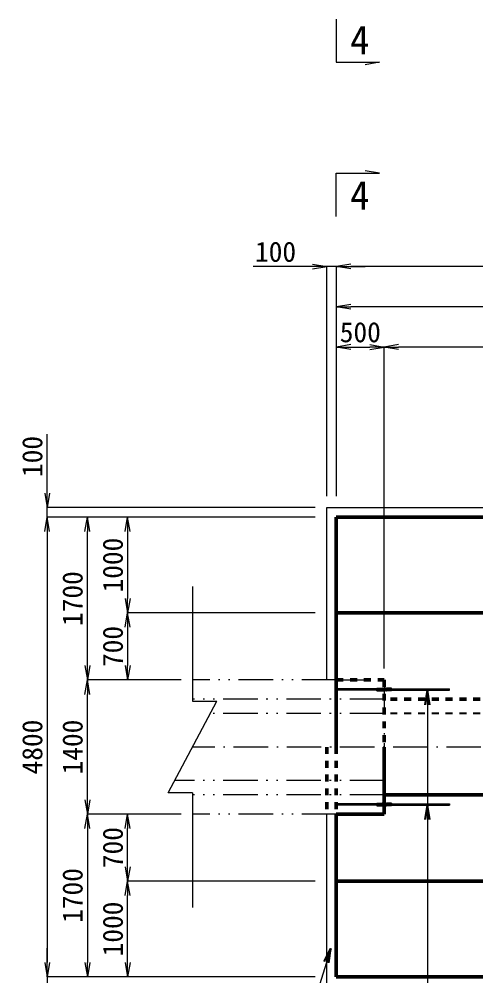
# Model space of a CAD drawing. Header units: millimetres. Extents: x 156724 to 219930, y -98905 to 17820.
# Drawn here: x 198863 to 203636, y -11125 to -1125 of the extents above; entities that cross this region are included whole.
import ezdxf
from ezdxf.enums import TextEntityAlignment as Align

# ---------------------------------------------------------------- set-up
doc = ezdxf.new("R2010")
doc.units = ezdxf.units.MM
doc.header["$LTSCALE"] = 60
doc.header["$PDSIZE"] = 300
for name, pattern in [('HIDDEN2', [4.7625, 3.175, -1.5875]), ('SXF_一点短鎖線', [9.25, 6, -1.5, 0.25, -1.5]), ('SXF_二点短鎖線', [11, 6, -1.5, 0.25, -1.5, 0.25, -1.5]), ('SXF_跳び破線', [12, 6, -6]), ('一点短鎖線', [9.25, 6, -1.5, 0.25, -1.5])]:
    doc.linetypes.add(name, pattern=pattern)
doc.layers.get('Defpoints').update_dxf_attribs({"color": 151})
for name, color, linetype, lineweight in [('D-BMK', 2, 'SXF_一点短鎖線', 13), ('D-STR', 1, 'Continuous', 50), ('D-STR-DIM', 7, 'Continuous', 13), ('D-STR-HTXT', 7, 'Continuous', 13), ('D-STR-STR1', 2, 'Continuous', 13), ('D-STR-STR2', 6, 'Continuous', 25), ('D-STR-STR6', 7, 'Continuous', 13), ('D-STR-STR7', 1, 'Continuous', 13)]:
    doc.layers.add(name, color=color, linetype=linetype, lineweight=lineweight)
doc.styles.add('MS ゴシック', font='MS Gothic.ttf')
doc.styles.add('ＭＳ ゴシック', font='MS Gothic.ttf')
doc.dimstyles.new('DIM-60', dxfattribs={"dimscale": 60, "dimtxt": 3.5, "dimasz": 2.5, "dimexe": 0, "dimexo": 2, "dimgap": 0.8, "dimtad": 1, "dimdec": 0, "dimzin": 0, "dimdsep": 46, "dimtxsty": 'MS ゴシック', "dimblk": 'OPEN', "dimcen": 0.1, "dimclrd": 256, "dimclre": 256, "dimclrt": 256, "dimaunit": 1, "dimadec": 4, "dimazin": 0, "dimtfac": 1, "dimtdec": 0, "dimtmove": 0, "dimatfit": 3, "dimldrblk": 'OPEN', "dimfxl": 1, "dimtolj": 1, "dimtzin": 0, "dimlwd": -1, "dimlwe": -1, "dimarcsym": 0})
doc.dimstyles.new('DIM-60-F', dxfattribs={"dimscale": 60, "dimtxt": 3.5, "dimasz": 2.5, "dimexe": 0, "dimexo": 2, "dimgap": 0.8, "dimtad": 1, "dimdec": 0, "dimzin": 0, "dimdsep": 46, "dimtxsty": 'MS ゴシック', "dimblk": 'OPEN', "dimcen": 0.1, "dimaunit": 1, "dimadec": 4, "dimazin": 0, "dimtfac": 1, "dimtdec": 0, "dimtmove": 2, "dimatfit": 3, "dimldrblk": 'OPEN', "dimfxl": 1, "dimtolj": 1, "dimtzin": 0, "dimlwd": -1, "dimlwe": -1, "dimarcsym": 2})

# ---------------------------------------------------------------- blocks, each defined once
blk = doc.blocks.new('_Open')
at = {"color": 0, "linetype": 'ByBlock', "lineweight": -2}
for p, q in [((-1, 0.167), (0, 0)), ((-1, -0.167), (0, 0)), ((0, 0), (-1, 0))]:
    blk.add_line(p, q, dxfattribs=at)
blk = doc.blocks.new('*D255')
at = {"layer": 'D-STR-DIM', "color": 0, "transparency": 16777216}
for p, q in [((200551, -9425), (199574, -9425)), ((199574, -9575), (199574, -10975)), ((201951, -11125), (199574, -11125))]:
    blk.add_line(p, q, dxfattribs=at)
at = {"layer": 'Defpoints', "color": 0, "transparency": 16777216}
for p in [(200671, -9425), (199574, -11125), (202071, -11125)]:
    blk.add_point(p, dxfattribs=at)
at = {"layer": 'D-STR-DIM', "color": 0, "transparency": 16777216, "xscale": 150, "yscale": 150, "zscale": 150}
for p, rotation in [((199574, -9425), 90), ((199574, -11125), 270)]:
    blk.add_blockref('_Open', p, dxfattribs=dict(at, rotation=rotation))
at = {"layer": 'D-STR-DIM', "color": 0, "transparency": 16777216, "insert": (199421, -10275), "char_height": 210, "attachment_point": 5, "rotation": 90, "style": 'MS ゴシック'}
blk.add_mtext('\\A1;1700', dxfattribs=at)
blk = doc.blocks.new('*D256')
at = {"layer": 'D-STR-DIM', "color": 0, "transparency": 16777216}
for p, q in [((201951, -6325), (199994, -6325)), ((199994, -6475), (199994, -7175)), ((201951, -7325), (199994, -7325))]:
    blk.add_line(p, q, dxfattribs=at)
at = {"layer": 'Defpoints', "color": 0, "transparency": 16777216}
for p in [(202071, -6325), (199994, -7325), (202071, -7325)]:
    blk.add_point(p, dxfattribs=at)
at = {"layer": 'D-STR-DIM', "color": 0, "transparency": 16777216, "xscale": 150, "yscale": 150, "zscale": 150}
for p, rotation in [((199994, -6325), 90), ((199994, -7325), 270)]:
    blk.add_blockref('_Open', p, dxfattribs=dict(at, rotation=rotation))
at = {"layer": 'D-STR-DIM', "color": 0, "transparency": 16777216, "insert": (199841, -6825), "char_height": 210, "attachment_point": 5, "rotation": 90, "style": 'MS ゴシック'}
blk.add_mtext('\\A1;1000', dxfattribs=at)
blk = doc.blocks.new('*D257')
at = {"layer": 'D-STR-DIM', "color": 0, "transparency": 16777216}
for p, q in [((201951, -7325), (199994, -7325)), ((199994, -7475), (199994, -7875)), ((200551, -8025), (199994, -8025))]:
    blk.add_line(p, q, dxfattribs=at)
at = {"layer": 'Defpoints', "color": 0, "transparency": 16777216}
for p in [(202071, -7325), (199994, -8025), (200671, -8025)]:
    blk.add_point(p, dxfattribs=at)
at = {"layer": 'D-STR-DIM', "color": 0, "transparency": 16777216, "xscale": 150, "yscale": 150, "zscale": 150}
for p, rotation in [((199994, -7325), 90), ((199994, -8025), 270)]:
    blk.add_blockref('_Open', p, dxfattribs=dict(at, rotation=rotation))
at = {"layer": 'D-STR-DIM', "color": 0, "transparency": 16777216, "insert": (199841, -7675), "char_height": 210, "attachment_point": 5, "rotation": 90, "style": 'MS ゴシック'}
blk.add_mtext('\\A1;700', dxfattribs=at)
blk = doc.blocks.new('*D258')
at = {"layer": 'D-STR-DIM', "color": 0, "transparency": 16777216}
for p, q in [((201951, -6325), (199574, -6325)), ((199574, -7875), (199574, -6475)), ((200551, -8025), (199574, -8025))]:
    blk.add_line(p, q, dxfattribs=at)
at = {"layer": 'Defpoints', "color": 0, "transparency": 16777216}
for p in [(199574, -6325), (202071, -6325), (200671, -8025)]:
    blk.add_point(p, dxfattribs=at)
at = {"layer": 'D-STR-DIM', "color": 0, "transparency": 16777216, "xscale": 150, "yscale": 150, "zscale": 150}
for p, rotation in [((199574, -6325), 90), ((199574, -8025), 270)]:
    blk.add_blockref('_Open', p, dxfattribs=dict(at, rotation=rotation))
at = {"layer": 'D-STR-DIM', "color": 0, "transparency": 16777216, "insert": (199421, -7175), "char_height": 210, "attachment_point": 5, "rotation": 90, "style": 'MS ゴシック'}
blk.add_mtext('\\A1;1700', dxfattribs=at)
blk = doc.blocks.new('*D259')
at = {"layer": 'D-STR-DIM', "color": 0, "transparency": 16777216}
for p, q in [((200551, -8025), (199574, -8025)), ((199574, -9275), (199574, -8175)), ((200551, -9425), (199574, -9425))]:
    blk.add_line(p, q, dxfattribs=at)
at = {"layer": 'Defpoints', "color": 0, "transparency": 16777216}
for p in [(199574, -8025), (200671, -8025), (200671, -9425)]:
    blk.add_point(p, dxfattribs=at)
at = {"layer": 'D-STR-DIM', "color": 0, "transparency": 16777216, "xscale": 150, "yscale": 150, "zscale": 150}
for p, rotation in [((199574, -8025), 90), ((199574, -9425), 270)]:
    blk.add_blockref('_Open', p, dxfattribs=dict(at, rotation=rotation))
at = {"layer": 'D-STR-DIM', "color": 0, "transparency": 16777216, "insert": (199421, -8725), "char_height": 210, "attachment_point": 5, "rotation": 90, "style": 'MS ゴシック'}
blk.add_mtext('\\A1;1400', dxfattribs=at)
blk = doc.blocks.new('*D260')
at = {"layer": 'D-STR-DIM', "transparency": 16777216}
for p, q in [((201951, -6325), (199154, -6325)), ((199154, -6475), (199154, -10975)), ((201951, -11125), (199154, -11125))]:
    blk.add_line(p, q, dxfattribs=at)
at = {"layer": 'Defpoints', "color": 0, "transparency": 16777216}
for p in [(202071, -6325), (199154, -11125), (202071, -11125)]:
    blk.add_point(p, dxfattribs=at)
at = {"layer": 'D-STR-DIM', "transparency": 16777216, "xscale": 150, "yscale": 150, "zscale": 150}
for p, rotation in [((199154, -6325), 90), ((199154, -11125), 270)]:
    blk.add_blockref('_Open', p, dxfattribs=dict(at, rotation=rotation))
at = {"layer": 'D-STR-DIM', "transparency": 16777216, "insert": (199001, -8725), "char_height": 210, "attachment_point": 5, "rotation": 90, "style": 'MS ゴシック'}
blk.add_mtext('\\A1;4800', dxfattribs=at)
blk = doc.blocks.new('*D261')
at = {"layer": 'D-STR-DIM', "color": 0, "transparency": 16777216}
for p, q in [((201951, -10125), (199994, -10125)), ((199994, -10975), (199994, -10275)), ((201951, -11125), (199994, -11125))]:
    blk.add_line(p, q, dxfattribs=at)
at = {"layer": 'Defpoints', "color": 0, "transparency": 16777216}
for p in [(199994, -10125), (202071, -10125), (202071, -11125)]:
    blk.add_point(p, dxfattribs=at)
at = {"layer": 'D-STR-DIM', "color": 0, "transparency": 16777216, "xscale": 150, "yscale": 150, "zscale": 150}
for p, rotation in [((199994, -10125), 90), ((199994, -11125), 270)]:
    blk.add_blockref('_Open', p, dxfattribs=dict(at, rotation=rotation))
at = {"layer": 'D-STR-DIM', "color": 0, "transparency": 16777216, "insert": (199841, -10625), "char_height": 210, "attachment_point": 5, "rotation": 90, "style": 'MS ゴシック'}
blk.add_mtext('\\A1;1000', dxfattribs=at)
blk = doc.blocks.new('*D262')
at = {"layer": 'D-STR-DIM', "color": 0, "transparency": 16777216}
for p, q in [((200551, -9425), (199994, -9425)), ((199994, -9975), (199994, -9575)), ((201951, -10125), (199994, -10125))]:
    blk.add_line(p, q, dxfattribs=at)
at = {"layer": 'Defpoints', "color": 0, "transparency": 16777216}
for p in [(199994, -9425), (200671, -9425), (202071, -10125)]:
    blk.add_point(p, dxfattribs=at)
at = {"layer": 'D-STR-DIM', "color": 0, "transparency": 16777216, "xscale": 150, "yscale": 150, "zscale": 150}
for p, rotation in [((199994, -9425), 90), ((199994, -10125), 270)]:
    blk.add_blockref('_Open', p, dxfattribs=dict(at, rotation=rotation))
at = {"layer": 'D-STR-DIM', "color": 0, "transparency": 16777216, "insert": (199841, -9775), "char_height": 210, "attachment_point": 5, "rotation": 90, "style": 'MS ゴシック'}
blk.add_mtext('\\A1;700', dxfattribs=at)
blk = doc.blocks.new('*D263')
at = {"layer": 'D-STR-DIM', "transparency": 16777216}
for p, q in [((199154, -6075), (199154, -5457)), ((201951, -6225), (199154, -6225)), ((199154, -6325), (199154, -6225)), ((201951, -6325), (199154, -6325)), ((199154, -6475), (199154, -6625))]:
    blk.add_line(p, q, dxfattribs=at)
at = {"layer": 'Defpoints', "color": 0, "transparency": 16777216}
for p in [(199154, -6225), (202071, -6225), (202071, -6325)]:
    blk.add_point(p, dxfattribs=at)
at = {"layer": 'D-STR-DIM', "transparency": 16777216, "xscale": 150, "yscale": 150, "zscale": 150}
for p, rotation in [((199154, -6225), 270), ((199154, -6325), 90)]:
    blk.add_blockref('_Open', p, dxfattribs=dict(at, rotation=rotation))
at = {"layer": 'D-STR-DIM', "transparency": 16777216, "insert": (199001, -5691), "char_height": 210, "attachment_point": 5, "rotation": 90, "style": 'MS ゴシック'}
blk.add_mtext('\\A1;100', dxfattribs=at)
blk = doc.blocks.new('*D264')
at = {"layer": 'D-STR-DIM', "transparency": 16777216}
for p, q in [((199154, -10975), (199154, -10825)), ((201951, -11125), (199154, -11125)), ((199154, -11125), (199154, -11225)), ((201951, -11225), (199154, -11225)), ((199154, -11375), (199154, -11993))]:
    blk.add_line(p, q, dxfattribs=at)
at = {"layer": 'Defpoints', "color": 0, "transparency": 16777216}
for p in [(202071, -11125), (199154, -11225), (202071, -11225)]:
    blk.add_point(p, dxfattribs=at)
at = {"layer": 'D-STR-DIM', "transparency": 16777216, "xscale": 150, "yscale": 150, "zscale": 150}
for p, rotation in [((199154, -11125), 270), ((199154, -11225), 90)]:
    blk.add_blockref('_Open', p, dxfattribs=dict(at, rotation=rotation))
at = {"layer": 'D-STR-DIM', "transparency": 16777216, "insert": (199001, -11759), "char_height": 210, "attachment_point": 5, "rotation": 90, "style": 'MS ゴシック'}
blk.add_mtext('\\A1;100', dxfattribs=at)
blk = doc.blocks.new('*D267')
at = {"layer": 'D-STR-DIM', "color": 0, "transparency": 16777216}
for p, q in [((202171, -6105), (202171, -4128)), ((206721, -4128), (202321, -4128)), ((206871, -6105), (206871, -4128))]:
    blk.add_line(p, q, dxfattribs=at)
at = {"layer": 'Defpoints', "color": 0, "transparency": 16777216}
for p in [(202171, -4128), (202171, -6225), (206871, -6225)]:
    blk.add_point(p, dxfattribs=at)
at = {"layer": 'D-STR-DIM', "color": 0, "transparency": 16777216, "xscale": 150, "yscale": 150, "zscale": 150, "rotation": 180}
blk.add_blockref('_Open', (202171, -4128), dxfattribs=at)
at = {"layer": 'D-STR-DIM', "color": 0, "transparency": 16777216, "xscale": 150, "yscale": 150, "zscale": 150}
blk.add_blockref('_Open', (206871, -4128), dxfattribs=at)
at = {"layer": 'D-STR-DIM', "color": 0, "transparency": 16777216, "insert": (204521, -3975), "char_height": 210, "attachment_point": 5, "style": 'MS ゴシック'}
blk.add_mtext('\\A1;4700', dxfattribs=at)
blk = doc.blocks.new('*D268')
at = {"layer": 'D-STR-DIM', "color": 0, "transparency": 16777216}
for p, q in [((202171, -6105), (202171, -3708)), ((208921, -3708), (202321, -3708)), ((209071, -6205), (209071, -3708))]:
    blk.add_line(p, q, dxfattribs=at)
at = {"layer": 'Defpoints', "color": 0, "transparency": 16777216}
for p in [(202171, -3708), (202171, -6225), (209071, -6325)]:
    blk.add_point(p, dxfattribs=at)
at = {"layer": 'D-STR-DIM', "color": 0, "transparency": 16777216, "xscale": 150, "yscale": 150, "zscale": 150, "rotation": 180}
blk.add_blockref('_Open', (202171, -3708), dxfattribs=at)
at = {"layer": 'D-STR-DIM', "color": 0, "transparency": 16777216, "xscale": 150, "yscale": 150, "zscale": 150}
blk.add_blockref('_Open', (209071, -3708), dxfattribs=at)
at = {"layer": 'D-STR-DIM', "color": 0, "transparency": 16777216, "insert": (205621, -3555), "char_height": 210, "attachment_point": 5, "style": 'MS ゴシック'}
blk.add_mtext('\\A1;6900', dxfattribs=at)
blk = doc.blocks.new('*D269')
at = {"layer": 'D-STR-DIM', "transparency": 16777216}
for p, q in [((201921, -3708), (201303, -3708)), ((202071, -6105), (202071, -3708)), ((202171, -3708), (202071, -3708)), ((202171, -6105), (202171, -3708)), ((202321, -3708), (202471, -3708))]:
    blk.add_line(p, q, dxfattribs=at)
at = {"layer": 'Defpoints', "color": 0, "transparency": 16777216}
for p in [(202071, -3708), (202071, -6225), (202171, -6225)]:
    blk.add_point(p, dxfattribs=at)
at = {"layer": 'D-STR-DIM', "transparency": 16777216, "xscale": 150, "yscale": 150, "zscale": 150}
blk.add_blockref('_Open', (202071, -3708), dxfattribs=at)
at = {"layer": 'D-STR-DIM', "transparency": 16777216, "xscale": 150, "yscale": 150, "zscale": 150, "rotation": 180}
blk.add_blockref('_Open', (202171, -3708), dxfattribs=at)
at = {"layer": 'D-STR-DIM', "transparency": 16777216, "insert": (201537, -3555), "char_height": 210, "attachment_point": 5, "style": 'MS ゴシック'}
blk.add_mtext('\\A1;100', dxfattribs=at)
blk = doc.blocks.new('*D270')
at = {"layer": 'D-STR-DIM', "color": 0, "transparency": 16777216}
for p, q in [((202671, -7905), (202671, -4548)), ((206721, -4548), (202821, -4548)), ((206871, -6105), (206871, -4548))]:
    blk.add_line(p, q, dxfattribs=at)
at = {"layer": 'Defpoints', "color": 0, "transparency": 16777216}
for p in [(202671, -4548), (206871, -6225), (202671, -8025)]:
    blk.add_point(p, dxfattribs=at)
at = {"layer": 'D-STR-DIM', "color": 0, "transparency": 16777216, "xscale": 150, "yscale": 150, "zscale": 150, "rotation": 180}
blk.add_blockref('_Open', (202671, -4548), dxfattribs=at)
at = {"layer": 'D-STR-DIM', "color": 0, "transparency": 16777216, "xscale": 150, "yscale": 150, "zscale": 150}
blk.add_blockref('_Open', (206871, -4548), dxfattribs=at)
at = {"layer": 'D-STR-DIM', "color": 0, "transparency": 16777216, "insert": (204771, -4395), "char_height": 210, "attachment_point": 5, "style": 'MS ゴシック'}
blk.add_mtext('\\A1;4200', dxfattribs=at)
blk = doc.blocks.new('*D271')
at = {"layer": 'D-STR-DIM', "color": 0, "transparency": 16777216}
for p, q in [((202171, -6105), (202171, -4548)), ((202321, -4548), (202521, -4548)), ((202671, -7905), (202671, -4548))]:
    blk.add_line(p, q, dxfattribs=at)
at = {"layer": 'Defpoints', "color": 0, "transparency": 16777216}
for p in [(202671, -4548), (202171, -6225), (202671, -8025)]:
    blk.add_point(p, dxfattribs=at)
at = {"layer": 'D-STR-DIM', "color": 0, "transparency": 16777216, "xscale": 150, "yscale": 150, "zscale": 150, "rotation": 180}
blk.add_blockref('_Open', (202171, -4548), dxfattribs=at)
at = {"layer": 'D-STR-DIM', "color": 0, "transparency": 16777216, "xscale": 150, "yscale": 150, "zscale": 150}
blk.add_blockref('_Open', (202671, -4548), dxfattribs=at)
at = {"layer": 'D-STR-DIM', "color": 0, "transparency": 16777216, "insert": (202421, -4395), "char_height": 210, "attachment_point": 5, "style": 'MS ゴシック'}
blk.add_mtext('\\A1;500', dxfattribs=at)
blk = doc.blocks.new('*D379')
at = {"layer": 'D-STR-DIM', "color": 0, "transparency": 16777216}
for p, q in [((202171, -11245), (202171, -14405)), ((207171, -13225), (207171, -14405)), ((207021, -14405), (202321, -14405))]:
    blk.add_line(p, q, dxfattribs=at)
at = {"layer": 'Defpoints', "color": 0, "transparency": 16777216}
for p in [(202171, -11125), (207171, -13105), (202171, -14405)]:
    blk.add_point(p, dxfattribs=at)
at = {"layer": 'D-STR-DIM', "color": 0, "transparency": 16777216, "xscale": 150, "yscale": 150, "zscale": 150, "rotation": 180}
blk.add_blockref('_Open', (202171, -14405), dxfattribs=at)
at = {"layer": 'D-STR-DIM', "color": 0, "transparency": 16777216, "xscale": 150, "yscale": 150, "zscale": 150}
blk.add_blockref('_Open', (207171, -14405), dxfattribs=at)
at = {"layer": 'D-STR-DIM', "color": 0, "transparency": 16777216, "insert": (204671, -14252), "char_height": 210, "attachment_point": 5, "style": 'MS ゴシック'}
blk.add_mtext('\\A1;5000', dxfattribs=at)

msp = doc.modelspace()

# ---------------------------------------------------------------- linework, layer by layer
at = {"layer": 'D-BMK', "ltscale": 0.1}
for p, q in [((203352.8, -8124.8), (202188.8, -8124.8)), ((203352.8, -9324.8), (202188.8, -9324.8))]:
    msp.add_line(p, q, dxfattribs=at)
at = {"layer": 'D-BMK', "linetype": '一点短鎖線'}
msp.add_line((209784, -8724.8), (200670.8, -8724.8), dxfattribs=at)
at = {"layer": 'D-STR'}
for p, q in [((209071.1, -6324.8), (202170.8, -6324.8)), ((202170.8, -8724.8), (202170.8, -6324.8)), ((206871.1, -7324.8), (202170.8, -7324.8)), ((202670.8, -8724.8), (202670.8, -9424.8)), ((202670.8, -9224.8), (206871.1, -9224.8)), ((202170.8, -11124.8), (202170.8, -9424.8)), ((202670.8, -9424.8), (202170.8, -9424.8)), ((202170.8, -10124.8), (206871.1, -10124.8)), ((209071.1, -11124.8), (202170.8, -11124.8))]:
    msp.add_line(p, q, dxfattribs=at)
at = {"layer": 'D-STR', "linetype": 'SXF_跳び破線', "ltscale": 0.2}
for p, q in [((202170.8, -8024.8), (202670.8, -8024.8)), ((202670.8, -8024.8), (202670.8, -8724.8)), ((207271.1, -8224.8), (202670.8, -8224.8)), ((202070.8, -8724.8), (202070.8, -9424.8)), ((202170.8, -8724.8), (202170.8, -9424.8))]:
    msp.add_line(p, q, dxfattribs=at)
at = {"layer": 'D-STR-HTXT', "linetype": 'Continuous'}
for points in [[(202170.8, -1124.6), (202170.8, -1574.6), (202620.8, -1574.6), (202473, -1600.6)], [(202170.8, -3183.6), (202170.8, -2733.6), (202620.8, -2733.6), (202473, -2707.6)]]:
    msp.add_lwpolyline(points, dxfattribs=at)
at = {"layer": 'D-STR-STR1'}
for p, q in [((202593.8, -8116.8), (202188.8, -8116.8)), ((202188.8, -8132.8), (202188.8, -8116.8)), ((202593.8, -8132.8), (202188.8, -8132.8)), ((202593.8, -8138), (202593.8, -8111.5)), ((202593.8, -8111.5), (202648.8, -8111.5)), ((202593.8, -8138), (202648.8, -8138)), ((202652.8, -8112), (202648.8, -8111.5)), ((202652.8, -8137.5), (202648.8, -8138)), ((202652.8, -8112), (202670.8, -8112)), ((202652.8, -8137.5), (202670.8, -8137.5)), ((202670.8, -8112), (202670.8, -8137.5)), ((202688.8, -8112), (202670.8, -8112)), ((202670.8, -8112), (202670.8, -8137.5)), ((202688.8, -8137.5), (202670.8, -8137.5)), ((202688.8, -8112), (202692.8, -8111.5)), ((202688.8, -8137.5), (202692.8, -8138)), ((202747.8, -8111.5), (202692.8, -8111.5)), ((202747.8, -8138), (202692.8, -8138)), ((202747.8, -8138), (202747.8, -8111.5)), ((202747.8, -8116.8), (203352.8, -8116.8)), ((202747.8, -8132.8), (203352.8, -8132.8)), ((203352.8, -8132.8), (203352.8, -8116.8)), ((202593.8, -9316.8), (202188.8, -9316.8)), ((202188.8, -9316.8), (202188.8, -9332.8)), ((202593.8, -9332.8), (202188.8, -9332.8)), ((202593.8, -9311.5), (202593.8, -9338)), ((202593.8, -9311.5), (202648.8, -9311.5)), ((202593.8, -9338), (202648.8, -9338)), ((202652.8, -9312), (202648.8, -9311.5)), ((202652.8, -9337.5), (202648.8, -9338)), ((202652.8, -9312), (202670.8, -9312)), ((202652.8, -9337.5), (202670.8, -9337.5)), ((202670.8, -9337.5), (202670.8, -9312)), ((202688.8, -9312), (202670.8, -9312)), ((202670.8, -9337.5), (202670.8, -9312)), ((202688.8, -9337.5), (202670.8, -9337.5)), ((202688.8, -9312), (202692.8, -9311.5)), ((202688.8, -9337.5), (202692.8, -9338)), ((202747.8, -9311.5), (202692.8, -9311.5)), ((202747.8, -9338), (202692.8, -9338)), ((202747.8, -9311.5), (202747.8, -9338)), ((202747.8, -9316.8), (203352.8, -9316.8)), ((202747.8, -9332.8), (203352.8, -9332.8)), ((203352.8, -9316.8), (203352.8, -9332.8))]:
    msp.add_line(p, q, dxfattribs=at)
at = {"layer": 'D-STR-STR1', "linetype": 'HIDDEN2', "ltscale": 0.6}
for p, q in [((202593.8, -8116.8), (202670.8, -8116.8)), ((202593.8, -8132.8), (202670.8, -8132.8)), ((202638.8, -8132.8), (202638.8, -8116.8)), ((202649.8, -8132.8), (202649.8, -8116.8)), ((202747.8, -8116.8), (202670.8, -8116.8)), ((202747.8, -8132.8), (202670.8, -8132.8)), ((202691.8, -8132.8), (202691.8, -8116.8)), ((202702.8, -8132.8), (202702.8, -8116.8)), ((202593.8, -9316.8), (202670.8, -9316.8)), ((202593.8, -9332.8), (202670.8, -9332.8)), ((202638.8, -9316.8), (202638.8, -9332.8)), ((202649.8, -9316.8), (202649.8, -9332.8)), ((202747.8, -9316.8), (202670.8, -9316.8)), ((202747.8, -9332.8), (202670.8, -9332.8)), ((202691.8, -9316.8), (202691.8, -9332.8)), ((202702.8, -9316.8), (202702.8, -9332.8))]:
    msp.add_line(p, q, dxfattribs=at)
at = {"layer": 'D-STR-STR2', "linetype": 'SXF_跳び破線', "ltscale": 0.2}
msp.add_line((207271.1, -8374.8), (202670.8, -8374.8), dxfattribs=at)
at = {"layer": 'D-STR-STR6'}
for p, q in [((200670.8, -7049.8), (200670.8, -8246.3)), ((200415.7, -9203.2), (200925.8, -8246.3)), ((200670.8, -8246.3), (200925.8, -8246.3)), ((200670.8, -9203.2), (200415.7, -9203.2)), ((200670.8, -9203.2), (200670.8, -10399.8))]:
    msp.add_line(p, q, dxfattribs=at)
at = {"layer": 'D-STR-STR6', "linetype": 'SXF_二点短鎖線'}
for p, q in [((202170.8, -8024.8), (200670.8, -8024.8)), ((202670.8, -8224.8), (200670.8, -8224.8)), ((202670.8, -8374.8), (200857.3, -8374.8)), ((202670.8, -9074.8), (200484.2, -9074.8)), ((202670.8, -9224.8), (200670.8, -9224.8)), ((202170.8, -9424.8), (200670.8, -9424.8))]:
    msp.add_line(p, q, dxfattribs=at)
msp.add_lwpolyline([(202170.8, -8024.8), (202670.8, -8024.8), (202670.8, -8724.8), (202670.8, -9424.8), (202170.8, -9424.8)], dxfattribs=at)
at = {"layer": 'D-STR-STR7'}
msp.add_lwpolyline([(202070.8, -8024.8), (202070.8, -6224.8), (209171.1, -6224.8), (209171.1, -11224.8), (202070.8, -11224.8), (202070.8, -9424.8)], dxfattribs=at)

# ---------------------------------------------------------------- texts
at = {"layer": 'D-STR-HTXT', "linetype": 'Continuous', "style": 'ＭＳ ゴシック'}
for p in [(202415.7, -1491.2), (202415.7, -3113.9)]:
    msp.add_text('4', height=300, dxfattribs=at).set_placement(p, align=Align.CENTER)

# ---------------------------------------------------------------- dimensions: what is measured, and where the dimension line sits
at = {"layer": 'D-STR-DIM'}
dim = msp.add_linear_dim(base=(202070.8, -3708.1), p1=(202170.8, -6224.8), p2=(202070.8, -6224.8), dimstyle='DIM-60', dxfattribs=at)
dim.commit()
dim.dimension.update_dxf_attribs({"geometry": '*D269', "text_midpoint": (201536.8, -3708.1), "dimtype": 160})
for base, p1, p2, picture, middle in [((202170.8, -3708.1), (209071.1, -6324.8), (202170.8, -6224.8), '*D268', (205620.9, -3555.1)), ((202170.8, -4128.1), (206871.1, -6224.8), (202170.8, -6224.8), '*D267', (204520.9, -3975.1)), ((202670.8, -4548.1), (206871.1, -6224.8), (202670.8, -8024.8), '*D270', (204770.9, -4395.1)), ((202170.8, -14405.4), (207171.1, -13105.4), (202170.8, -11124.8), '*D379', (204670.9, -14252.4))]:
    dim = msp.add_linear_dim(base=base, p1=p1, p2=p2, dimstyle='DIM-60-F', dxfattribs=at)
    dim.commit()
    dim.dimension.update_dxf_attribs({"geometry": picture, "text_midpoint": middle})
for base, p1, p2, angle, dimstyle, picture, middle in [((202670.8, -4548.1), (202170.8, -6224.8), (202670.8, -8024.8), 180, 'DIM-60-F', '*D271', (202420.8, -4395.1)), ((199153.8, -11124.8), (202070.8, -6324.8), (202070.8, -11124.8), 270, 'DIM-60', '*D260', (199000.8, -8724.8)), ((199573.8, -6324.8), (200670.8, -8024.8), (202070.8, -6324.8), 270, 'DIM-60-F', '*D258', (199420.8, -7174.8)), ((199993.8, -7324.8), (202070.8, -6324.8), (202070.8, -7324.8), 270, 'DIM-60-F', '*D256', (199840.8, -6824.8)), ((199993.8, -8024.8), (202070.8, -7324.8), (200670.8, -8024.8), 270, 'DIM-60-F', '*D257', (199840.8, -7674.8)), ((199573.8, -8024.8), (200670.8, -9424.8), (200670.8, -8024.8), 90, 'DIM-60-F', '*D259', (199420.8, -8724.8)), ((199573.8, -11124.8), (200670.8, -9424.8), (202070.8, -11124.8), 90, 'DIM-60-F', '*D255', (199420.8, -10274.8)), ((199993.8, -9424.8), (202070.8, -10124.8), (200670.8, -9424.8), 90, 'DIM-60-F', '*D262', (199840.8, -9774.8)), ((199993.8, -10124.8), (202070.8, -11124.8), (202070.8, -10124.8), 90, 'DIM-60-F', '*D261', (199840.8, -10624.8))]:
    dim = msp.add_linear_dim(base=base, p1=p1, p2=p2, angle=angle, dimstyle=dimstyle, dxfattribs=at)
    dim.commit()
    dim.dimension.update_dxf_attribs({"geometry": picture, "text_midpoint": middle})
for base, p1, p2, angle, picture, middle in [((199153.8, -6224.8), (202070.8, -6324.8), (202070.8, -6224.8), 90, '*D263', (199153.8, -5690.7)), ((199153.8, -11224.8), (202070.8, -11124.8), (202070.8, -11224.8), 270, '*D264', (199153.8, -11758.8))]:
    dim = msp.add_linear_dim(base=base, p1=p1, p2=p2, angle=angle, dimstyle='DIM-60', dxfattribs=at)
    dim.commit()
    dim.dimension.update_dxf_attribs({"geometry": picture, "text_midpoint": middle, "dimtype": 160})

# ---------------------------------------------------------------- leaders
at = {"layer": 'D-STR-HTXT'}
for points in [[(203121.9, -8132.8), (203121.9, -9332.8)], [(203121.9, -9332.8), (203121.9, -11665.3)], [(202113.9, -10829.5), (201595, -12493.4)]]:
    msp.add_leader(points, dimstyle='DIM-60-F', override={"dimtad": 0}, dxfattribs=at)

doc.saveas('drawing.dxf')
